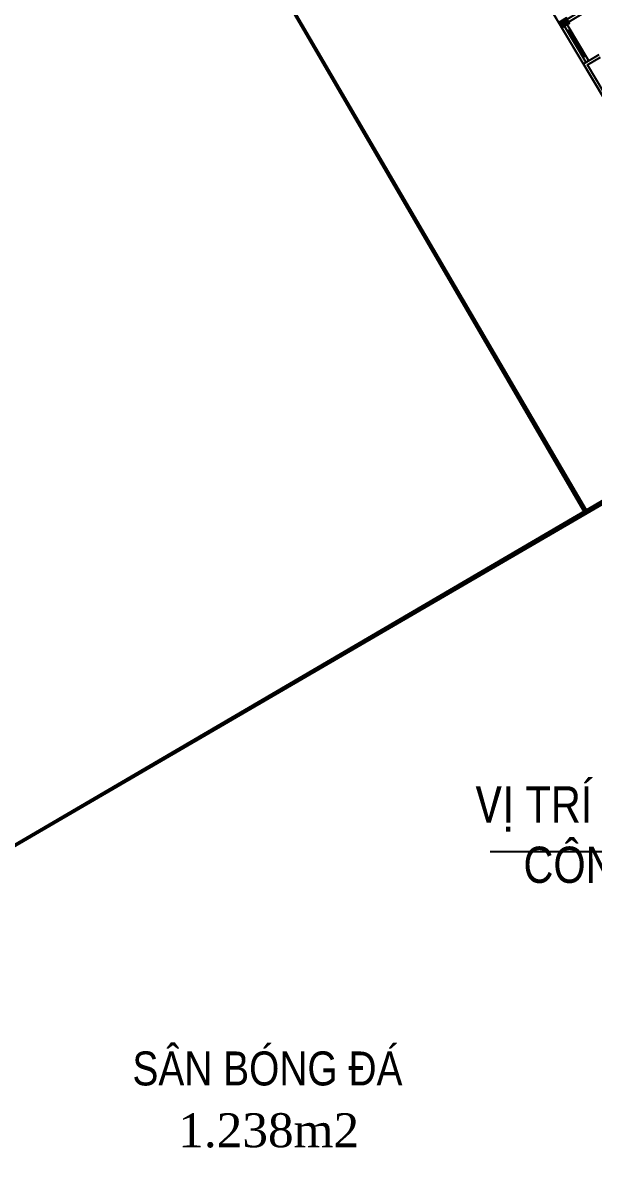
# Model space of a CAD drawing. Header units: millimetres. Extents: x 120 to 288, y 58 to 216.
# Drawn here: x 217.23 to 221.96, y 196.79 to 206.38 of the extents above; entities that cross this region are included whole.
import ezdxf

# ---------------------------------------------------------------- set-up
doc = ezdxf.new("R2010")
doc.units = ezdxf.units.MM
doc.header["$LTSCALE"] = 0.3
doc.header["$MEASUREMENT"] = 0
doc.linetypes.add('DASHDOTX2', pattern=[2, 1, -0.5, 0, -0.5])
for name, color, linetype in [('HATCH', 8, 'CONTINUOUS'), ('HATCH1', 8, 'CONTINUOUS'), ('KT', 8, 'CONTINUOUS'), ('LAYER1', 1, 'CONTINUOUS'), ('TUONG', 7, 'CONTINUOUS')]:
    doc.layers.add(name, color=color, linetype=linetype)
doc.linetypes.add('FENCELINE2', pattern='A,0.25,-0.1,[132,ltypeshp.shx,S=0.1,R=0,X=-0.1,Y=0],-0.1,1', length=1.45)

# ---------------------------------------------------------------- blocks, each defined once
blk = doc.blocks.new('TTAT')
at = {"layer": 'HATCH', "ltscale": 5}
blk.add_hatch(color=256, dxfattribs=at).paths.add_polyline_path([(-121945.46, 340867.551), (-121945.46, 340867.251), (-121945.26, 340867.251), (-121945.26, 340867.551)])
for points in [[(-121949.46, 340867.551), (-121946.86, 340867.551), (-121946.86, 340866.951)], [(-121945.41, 340860.551), (-121945.41, 340867.551)], [(-121945.31, 340860.551), (-121945.31, 340867.551)], [(-121949.46, 340867.451), (-121946.96, 340867.451), (-121946.96, 340866.951)], [(-121946.86, 340867.451), (-121945.46, 340867.451)], [(-121946.86, 340867.351), (-121945.46, 340867.351)]]:
    blk.add_lwpolyline(points, dxfattribs=at)
blk.add_lwpolyline([(-121945.46, 340867.551), (-121945.46, 340867.251), (-121945.26, 340867.251), (-121945.26, 340867.551)], close=True, dxfattribs=at)
at = {"layer": 'HATCH', "linetype": 'Continuous'}
blk.add_lwpolyline([(-121945.66, 340867.451), (-121946.66, 340867.451), (-121946.66, 340867.351), (-121945.66, 340867.351)], close=True, dxfattribs=at)
blk.add_lwpolyline([(-121946.66, 340867.401), (-121945.66, 340867.401)], dxfattribs=at)

msp = doc.modelspace()

# ---------------------------------------------------------------- linework, layer by layer
at = {"layer": 'HATCH1', "ltscale": 5}
msp.add_lwpolyline([(208.98014, 205.33449), (217.29663, 210.2008), (218.8222, 211.15273), (218.5989, 211.52713), (220.76675, 212.86611), (225.90127, 204.25738), (223.73343, 202.91839), (223.51206, 203.28955), (213.59128, 197.48367), (211.79067, 200.54935), (211.07975, 200.13871), (210.09162, 201.84941), (210.78714, 202.25792)], close=True, dxfattribs=at)
at = {"layer": 'HATCH1', "linetype": 'Continuous', "ltscale": 0.7}
for points in [[(218.5989, 211.52713), (223.73343, 202.91839), (225.90127, 204.25738), (220.76675, 212.86611), (218.5989, 211.52713)], [(221.90243, 202.32951), (223.51206, 203.28955), (218.8222, 211.15273), (217.29663, 210.2008), (221.90243, 202.32951)], [(221.90243, 202.32951), (217.29663, 210.2008), (208.98014, 205.33449), (210.78714, 202.25792), (210.09162, 201.84941), (211.08273, 200.13354), (211.79067, 200.54935), (213.59128, 197.48367), (221.90243, 202.32951)]]:
    msp.add_lwpolyline(points, dxfattribs=at)
at = {"layer": 'HATCH1', "ltscale": 5}
for points in [[(223.51206, 203.28955), (218.8222, 211.15273)], [(221.89457, 202.34295), (217.29663, 210.2008)], [(225.85398, 200.58312), (224.02693, 199.51081), (221.09825, 199.51081)]]:
    msp.add_lwpolyline(points, dxfattribs=at)
at = {"layer": 'HATCH1', "lineweight": 35}
msp.add_lwpolyline([(208.98815, 205.32085), (217.30462, 210.18715), (221.88783, 202.31232), (213.59128, 197.48367), (211.79067, 200.54935), (211.08273, 200.13354), (210.09162, 201.84941), (210.78714, 202.25792)], close=True, dxfattribs=at)
at = {"layer": 'HATCH1', "linetype": 'FENCELINE2'}
msp.add_lwpolyline([(216.0562, 191.7819), (212.82875, 197.02699), (213.59128, 197.48367), (222.38919, 202.60412), (226.07292, 196.52226)], dxfattribs=at)

# ---------------------------------------------------------------- block references
at = {"layer": 'TUONG', "xscale": 0.2500000000083285, "yscale": 0.2500000000145519, "zscale": 0.25, "rotation": 120.8132059797431}
msp.add_blockref('TTAT', (57793.16029, 70040.87726), dxfattribs=at)

# ---------------------------------------------------------------- texts
at = {"layer": 'KT', "linetype": 'DASHDOTX2', "char_height": 0.28125, "width": 17.3043823, "attachment_point": 2}
for s, insert in [('{\\fVNI-Helve-Condense|b0|i0|c0|p2;SAÂN BOÙNG ÑAÙ}', (219.25209, 197.85726)), ('{\\fTimes New Roman|b0|i0|c0|p18;1.238m2}', (219.26233, 197.34518))]:
    msp.add_mtext(s, dxfattribs=dict(at, insert=insert))
at = {"layer": 'LAYER1', "linetype": 'DASHDOTX2', "insert": (222.41334, 200.0547), "char_height": 0.3, "width": 4.5314814, "attachment_point": 2}
msp.add_mtext('{\\fVNI-Helve-Condense|b0|i0|c0|p2;VÒ TRÍ XAÂY DÖÏNG \\P COÂNG TRÌNH}', dxfattribs=at)

doc.saveas('drawing.dxf')
